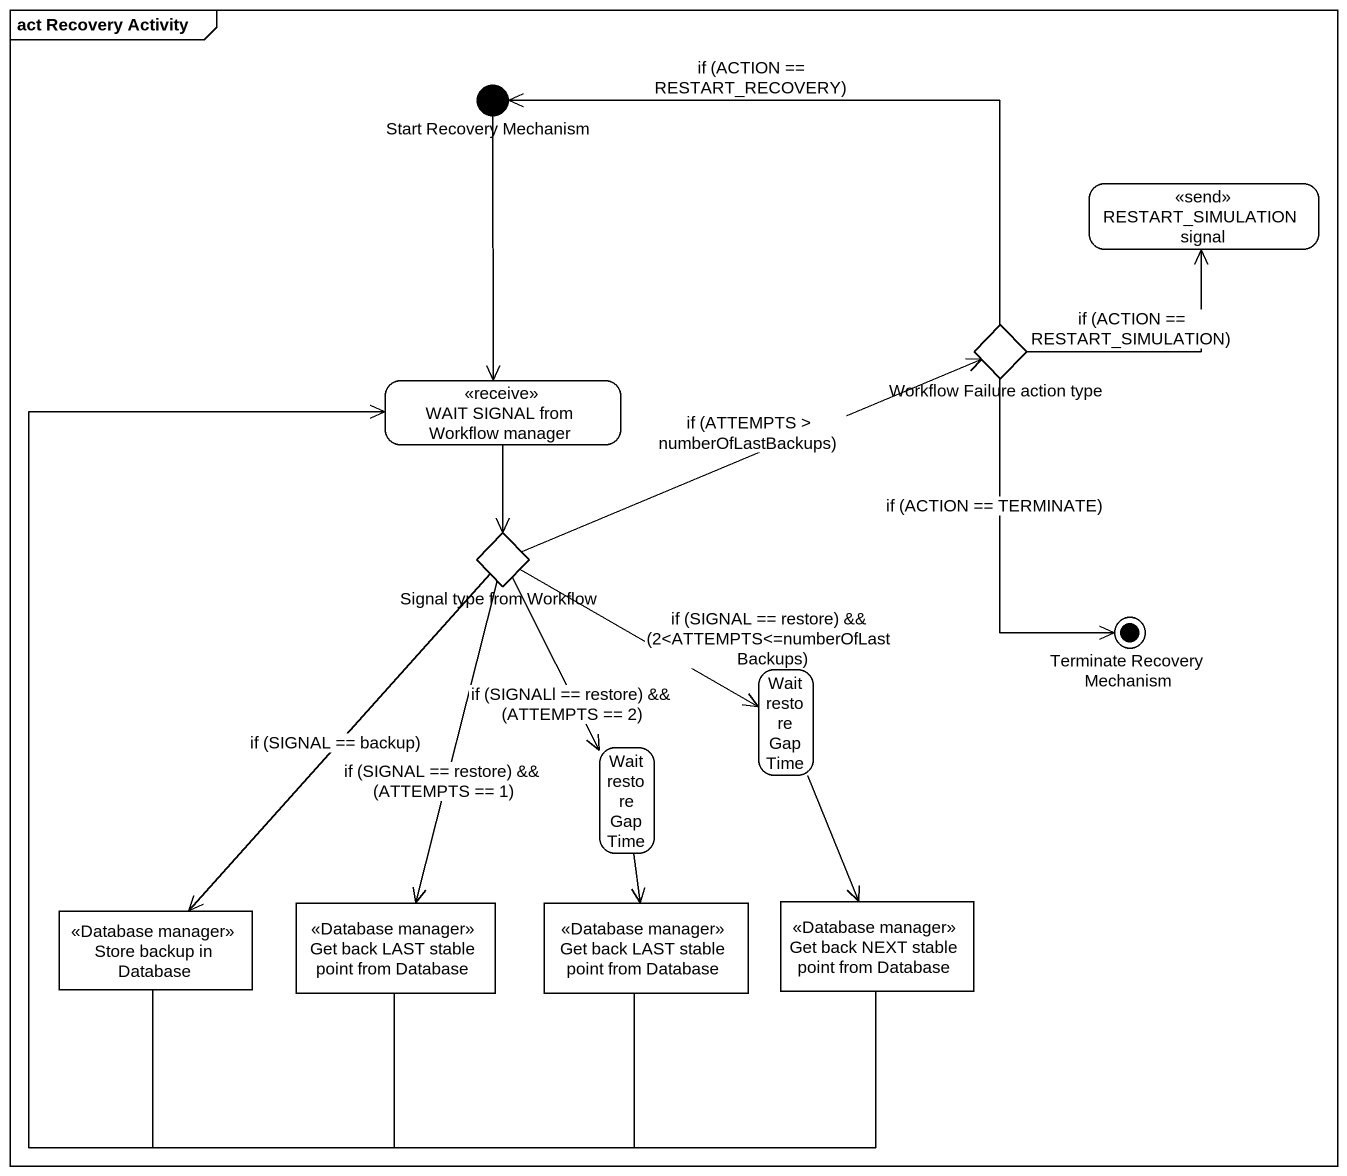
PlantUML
@startuml
mainframe act Recovery Activity
hide empty description
state "Start Recovery Mechanism" as Start_Recovery_Mechanism <<start>>
state "RESTART_SIMULATION signal" as RESTART_SIMULATION_signal <<send>>
state "Workflow Failure action type" as Workflow_Failure_action_type <<choice>>
state "WAIT SIGNAL from Workflow manager" as WAIT_SIGNAL_from_Workflow <<receive>>
state "Signal type from Workflow" as Signal_type_from_Workflow <<choice>>
state "Terminate Recovery Mechanism" as Terminate_Recovery_Mechanism <<end>>
state "Wait restoreGapTime" as Wait_restoreGapTime
state "Wait restoreGapTime" as Wait_restoreGapTime_2
state "Store backup in Database" as Store_backup_in_Database <<Database manager>>
state "Get back LAST stable point from Database" as Get_back_LAST_stable_point <<Database manager>>
state "Get back LAST stable point from Database" as Get_back_LAST_stable_point_2 <<Database manager>>
state "Get back NEXT stable point from Database" as Get_back_NEXT_stable_point <<Database manager>>
Start_Recovery_Mechanism --> WAIT_SIGNAL_from_Workflow
Workflow_Failure_action_type -left-> Start_Recovery_Mechanism : if (ACTION == RESTART_RECOVERY)
Workflow_Failure_action_type -up-> RESTART_SIMULATION_signal : if (ACTION == RESTART_SIMULATION)
Workflow_Failure_action_type --> Terminate_Recovery_Mechanism : if (ACTION == TERMINATE)
WAIT_SIGNAL_from_Workflow --> Signal_type_from_Workflow
Signal_type_from_Workflow -right-> Workflow_Failure_action_type : if (ATTEMPTS > numberOfLastBackups)
Signal_type_from_Workflow -right-> Wait_restoreGapTime : if (SIGNAL == restore) && (2<ATTEMPTS<=numberOfLastBackups)
Signal_type_from_Workflow --> Wait_restoreGapTime_2 : if (SIGNALl == restore) && (ATTEMPTS == 2)
Signal_type_from_Workflow --> Store_backup_in_Database : if (SIGNAL == backup)
Signal_type_from_Workflow --> Get_back_LAST_stable_point : if (SIGNAL == restore) && (ATTEMPTS == 1)
Wait_restoreGapTime --> Get_back_NEXT_stable_point
Wait_restoreGapTime_2 --> Get_back_LAST_stable_point_2
Store_backup_in_Database -up-> WAIT_SIGNAL_from_Workflow
Get_back_LAST_stable_point -up-> WAIT_SIGNAL_from_Workflow
Get_back_LAST_stable_point_2 -up-> WAIT_SIGNAL_from_Workflow
Get_back_NEXT_stable_point -up-> WAIT_SIGNAL_from_Workflow
@enduml
